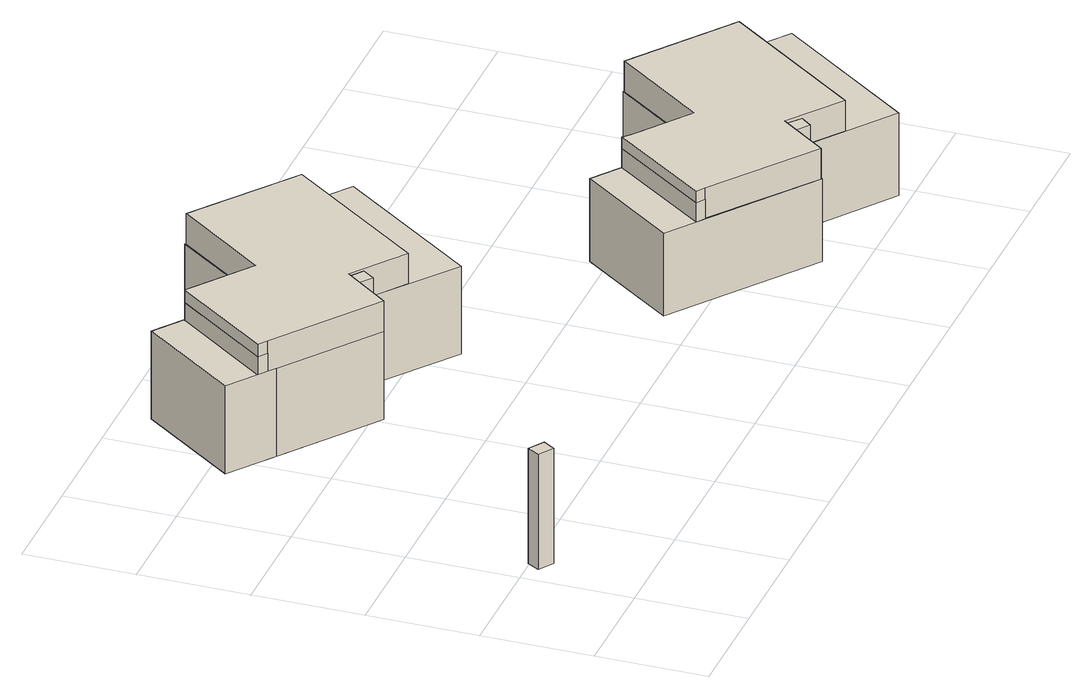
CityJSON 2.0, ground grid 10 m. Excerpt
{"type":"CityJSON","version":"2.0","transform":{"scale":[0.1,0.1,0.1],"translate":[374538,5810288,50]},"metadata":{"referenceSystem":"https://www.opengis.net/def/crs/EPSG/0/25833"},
"CityObjects":{
"building1":{"type":"Building","attributes":{"Gemeindeschluessel":"11000006","BezugspunktDach":"2200","function":"51009_1610","measuredHeight":10.99,"storeysAboveGround":0},"address":[{"country":"Germany","locality":"Berlin"}],"geometry":[{"type":"Solid","lod":"1","boundaries":[[[[0,1,2,3]],[[4,5,6,7]],[[4,7,3,2]],[[5,4,2,1]],[[6,5,1,0]],[[7,6,0,3]]]]}]},
"building2":{"type":"Building","attributes":{"Gemeindeschluessel":"11000006","BezugspunktDach":"2200","function":"51009_1610","measuredHeight":9.67,"storeysAboveGround":0},"address":[{"country":"Germany","locality":"Berlin"}],"geometry":[{"type":"Solid","lod":"1","boundaries":[[[[8,9,10,11]],[[12,13,14,15]],[[12,15,11,10]],[[13,12,10,9]],[[14,13,9,8]],[[15,14,8,11]]]]}]},
"building3":{"type":"Building","attributes":{"Gemeindeschluessel":"11000006","BezugspunktDach":"2200","function":"51009_1610","measuredHeight":10.77,"storeysAboveGround":0},"address":[{"country":"Germany","locality":"Berlin"}],"geometry":[{"type":"Solid","lod":"1","boundaries":[[[[16,17,18,19]],[[20,21,22,23]],[[20,23,19,18]],[[21,20,18,17]],[[22,21,17,16]],[[23,22,16,19]]]]}]},
"building4":{"type":"Building","attributes":{"Gemeindeschluessel":"11000006","function":"31001_1010"},"address":[{"country":"Germany","locality":"Berlin","thoroughfareNumber":"12","thoroughfareName":"Am Löwentor"}],"children":["building4-1","building4-2"]},
"building4-1":{"type":"BuildingPart","attributes":{"BezugspunktDach":"2200","measuredHeight":11.34,"storeysAboveGround":3},"parents":["building4"],"geometry":[{"type":"MultiSurface","lod":"1","boundaries":[[[24,25,26,27,28,29,30,31,32,33]],[[34,35,36,37,38,39,40,41,42,43]],[[34,43,33,32],[34,44,45,43]],[[46,44,32,31]],[[47,46,31,30]],[[37,48,47,30,29]],[[38,49,48,29,28]],[[39,50,49,51,28,27]],[[52,53,50,39,27,26]],[[54,55,53,40,26,25]],[[56,55,25,24]],[[45,56,24,33]],[[44,34,43,45]],[[35,34,44,46]],[[36,35,46,47]],[[36,47,48,37]],[[37,48,49,38]],[[38,51,49,50,39]],[[40,39,50,53,52]],[[41,40,53,55,54]],[[42,41,55,56]],[[43,42,56,45]]]}]},
"building4-2":{"type":"BuildingPart","attributes":{"BezugspunktDach":"2200","measuredHeight":8.41,"storeysAboveGround":3},"parents":["building4"],"geometry":[{"type":"MultiSurface","lod":"1","boundaries":[[[55,57,58,59,60,61,62,63,64,65],[55,56,45,44,46,47,48,49,50,53]],[[66,67,68,69,70,71,72,73,41,74],[39,38,37,36,35,34,43,42,41,40]],[[66,74,65,64]],[[67,66,64,63]],[[68,67,63,62]],[[69,68,62,61]],[[70,69,61,60]],[[71,70,60,59]],[[72,71,59,58]],[[73,72,58,57]],[[41,73,57,55]],[[74,41,55,65]],[[39,40,53,50]],[[38,39,50,49]],[[37,38,49,48]],[[48,47,36,37]],[[35,36,47,46]],[[34,35,46,44]],[[34,44,45,43]],[[42,43,45,56,75]],[[56,55,41,42]],[[76,40,41,55,53]]]}]},
"building5":{"type":"Building","attributes":{"Gemeindeschluessel":"11000006","BezugspunktDach":"2200","function":"51009_1610","measuredHeight":9.42,"storeysAboveGround":0},"address":[{"country":"Germany","locality":"Berlin"}],"geometry":[{"type":"Solid","lod":"1","boundaries":[[[[77,78,79,80]],[[81,82,83,84]],[[81,84,80,79]],[[82,81,79,78]],[[83,82,78,77]],[[84,83,77,80]]]]}]},
"building6":{"type":"Building","attributes":{"Gemeindeschluessel":"11000006","BezugspunktDach":"2200","function":"51009_1610","measuredHeight":10.1,"storeysAboveGround":0},"address":[{"country":"Germany","locality":"Berlin"}],"geometry":[{"type":"Solid","lod":"1","boundaries":[[[[85,86,87,88]],[[89,90,91,92]],[[89,92,88,87]],[[90,89,87,86]],[[91,90,86,85]],[[92,91,85,88]]]]}]},
"building7":{"type":"Building","attributes":{"Gemeindeschluessel":"11000006","function":"31001_1010"},"address":[{"country":"Germany","locality":"Berlin","thoroughfareNumber":"10","thoroughfareName":"Am Löwentor"}],"children":["building7-1","building7-2"]},
"building7-1":{"type":"BuildingPart","attributes":{"BezugspunktDach":"2200","measuredHeight":10.82,"storeysAboveGround":3},"parents":["building7"],"geometry":[{"type":"MultiSurface","lod":"1","boundaries":[[[93,94,95,96,97,98,99,100,101,102]],[[103,104,105,106,107,108,109,110,111,112]],[[113,114,102,101]],[[115,113,101,100]],[[116,117,115,100,99]],[[118,119,117,99,98]],[[120,121,119,98,97]],[[122,121,107,97,96]],[[123,124,122,96,95]],[[125,124,109,95,94]],[[126,125,94,93]],[[114,126,93,102]],[[103,112,114,113]],[[104,103,113,115]],[[105,104,115,117,116]],[[106,105,117,119,118]],[[107,106,119,121,120]],[[108,107,121,122]],[[109,108,122,124,123]],[[110,109,124,125]],[[111,127,110,125,126]],[[128,112,111,126,114]]]}]},
"building7-2":{"type":"BuildingPart","attributes":{"BezugspunktDach":"2200","measuredHeight":7.91,"storeysAboveGround":3},"parents":["building7"],"geometry":[{"type":"MultiSurface","lod":"1","boundaries":[[[129,130,131,132,133,134,135,136,137,138],[121,122,124,125,126,114,113,115,117,119]],[[139,140,141,142,143,144,145,146,147,148],[105,104,103,112,111,110,109,108,107,106]],[[139,148,138,137]],[[140,139,137,136]],[[141,140,136,135]],[[142,141,135,134]],[[143,142,134,133]],[[144,143,133,132]],[[145,144,132,131]],[[146,145,131,130]],[[147,146,130,129]],[[148,147,129,138]],[[105,106,119,117]],[[104,105,117,115]],[[104,115,113,103]],[[103,113,114,112]],[[114,126,111,112]],[[110,111,126,125]],[[109,110,125,124]],[[124,122,108,109]],[[108,122,121,107]],[[106,107,121,119,149]]]}]}
},
"vertices":[
[22,78,123],[29,89,123],[15,98,123],[8,87,123],[15,98,13],[29,89,13],[22,78,13],[8,87,13],
[113,360,108],[177,446,108],[169,452,108],[105,366,108],[169,452,11],[177,446,11],[113,360,11],[105,366,11],
[242,313,118],[250,324,118],[237,333,118],[230,322,118],[237,333,10],[250,324,10],[242,313,10],[230,322,10],
[113,360,120],[206,291,120],[238,333,120],[286,298,120],[378,423,120],[286,492,120],[226,410,120],[177,446,120],[169,452,120],[105,366,120],[169,452,7],[177,446,7],[226,410,7],[286,492,7],[378,423,7],[286,298,7],[238,333,7],[206,291,7],[113,360,7],[105,366,7],[169,452,91],[105,366,91],[177,446,91],[226,410,91],[286,492,91],[378,423,91],[286,298,91],[378,423,77],[238,333,57],[238,333,91],[206,291,70],[206,291,91],[113,360,91],
[230,322,91],[237,333,91],[250,324,91],[327,266,91],[420,393,91],[286,493,91],[226,411,91],[143,472,91],[79,385,91],[143,472,7],[226,411,7],[286,493,7],[420,393,7],[327,266,7],[250,324,7],[237,333,7],[230,322,7],[79,385,7],[113,360,28],[238,333,19],
[464,101,111],[527,186,111],[519,193,111],[456,106,111],[519,193,17],[527,186,17],[464,101,17],[456,106,17],
[592,54,120],[600,64,120],[588,74,120],[580,63,120],[588,74,19],[600,64,19],[592,54,19],[580,63,19],
[464,101,122],[556,32,122],[588,75,122],[636,39,122],[728,164,122],[636,232,122],[576,150,122],[527,186,122],[519,193,122],[456,106,122],[519,193,14],[527,186,14],[576,150,14],[636,232,14],[728,164,14],[636,39,14],[588,75,14],[556,32,14],[464,101,14],[456,106,14],[519,193,93],[456,106,93],[527,186,93],[576,150,32],[576,150,93],[636,232,80],[636,232,93],[728,164,36],[728,164,93],[636,39,93],[588,75,70],[588,75,93],[556,32,93],[464,101,93],[514,64,14],[456,106,43],
[556,31,93],[580,63,93],[588,74,93],[600,64,93],[678,7,93],[771,133,93],[636,233,93],[576,151,93],[493,212,93],[429,125,93],[493,212,14],[576,151,14],[636,233,14],[771,133,14],[678,7,14],[600,64,14],[588,74,14],[580,63,14],[556,31,14],[429,125,14],[636,232,51]
]}
